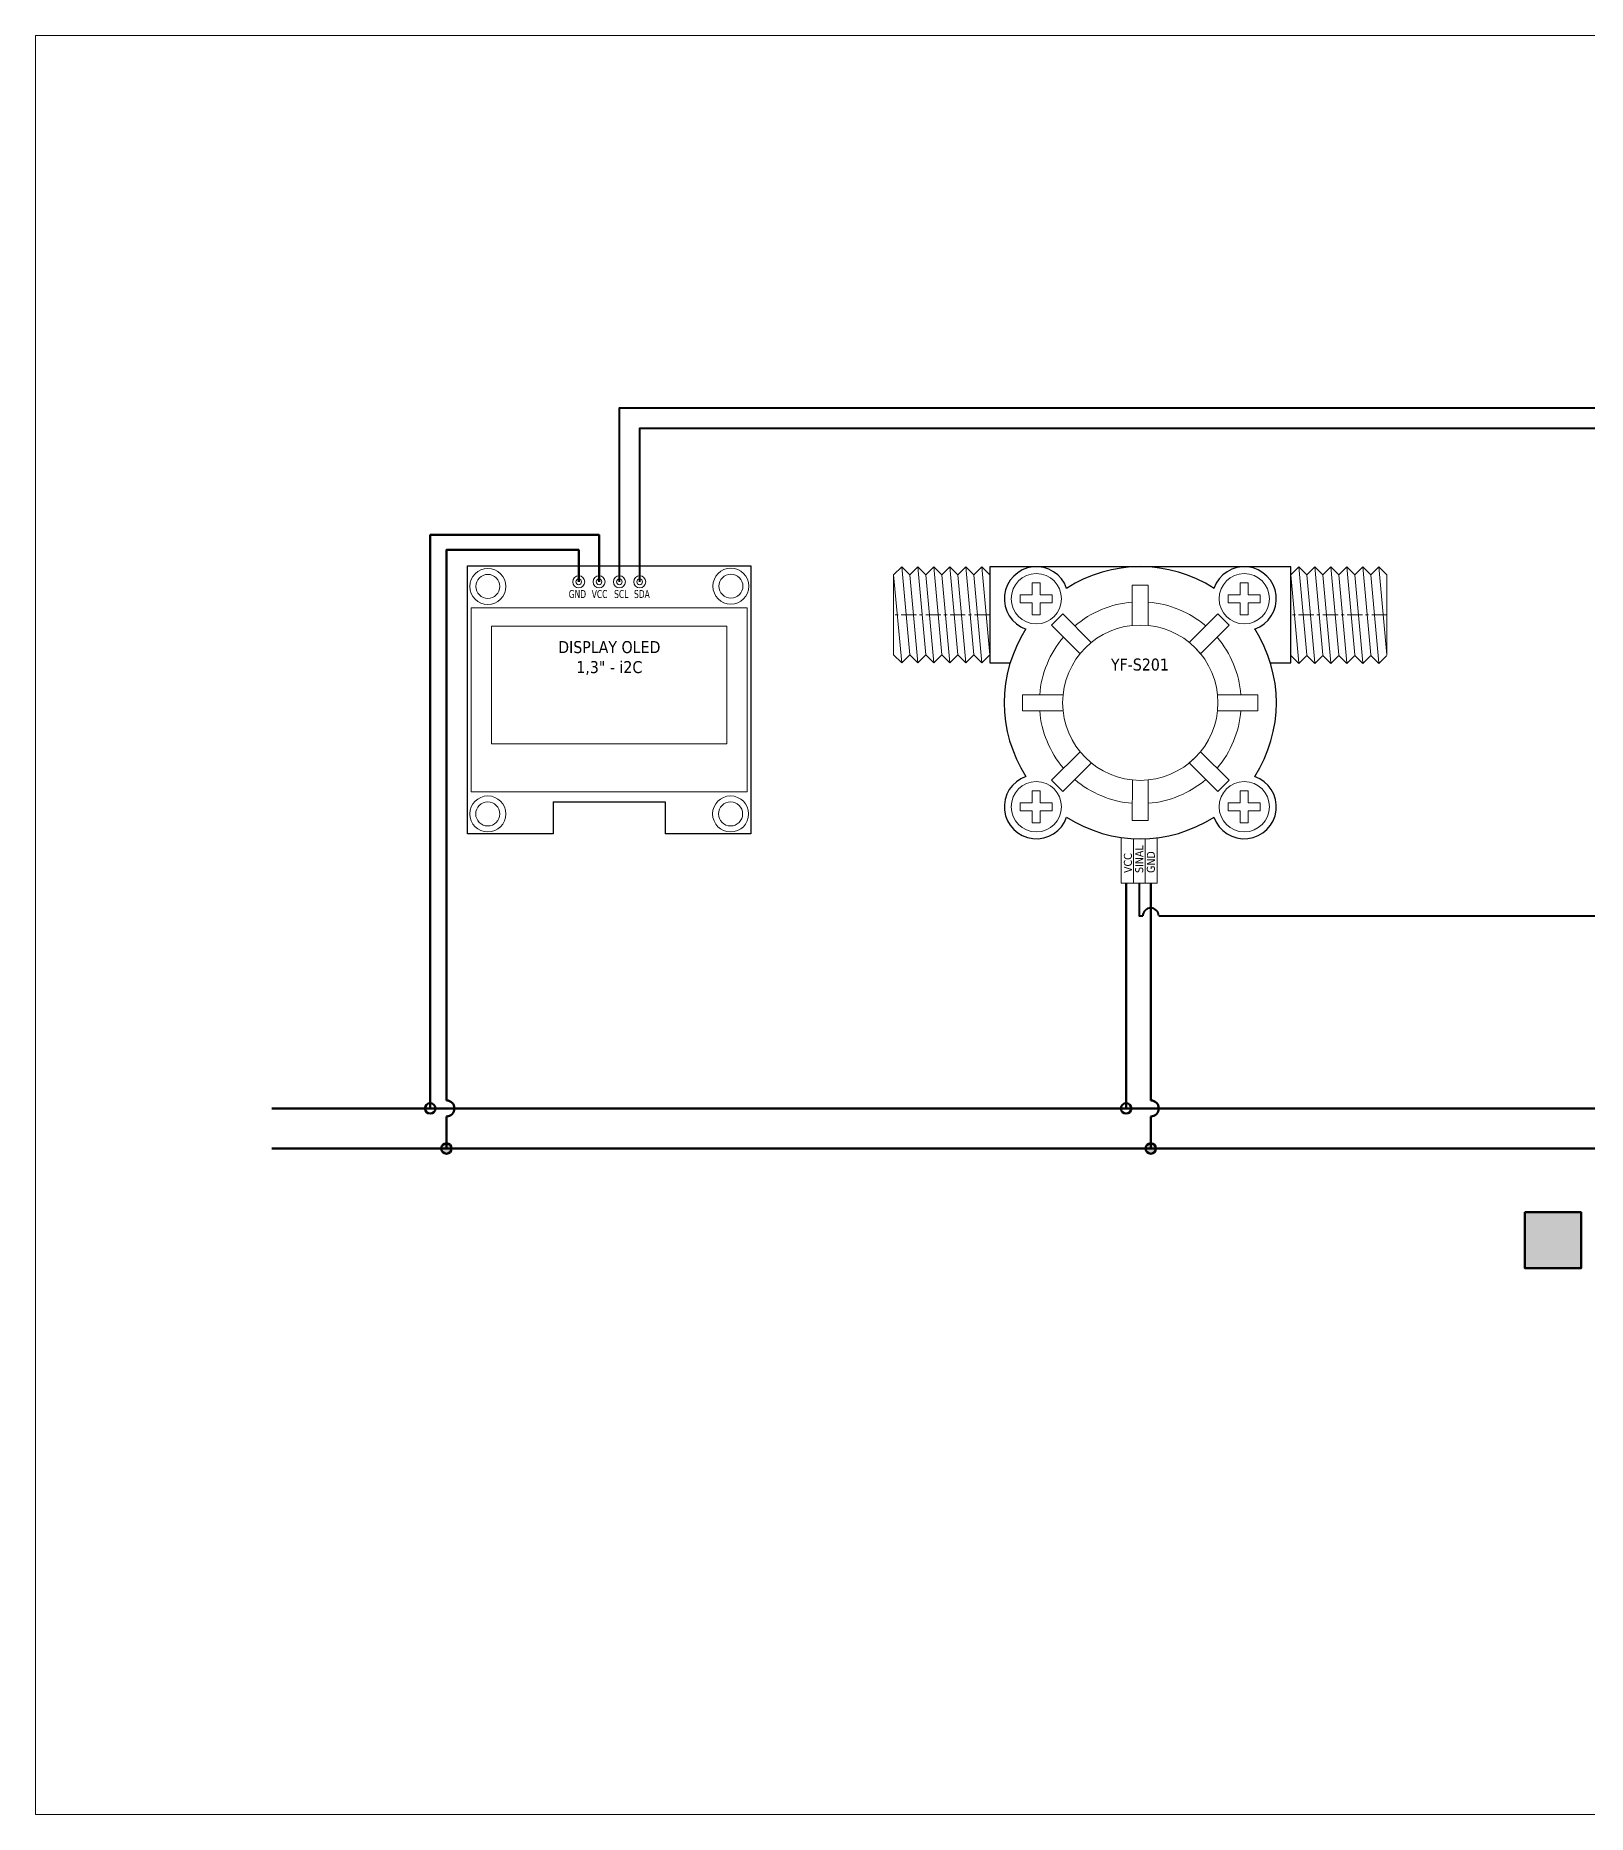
# Model space of a CAD drawing. Extents: x -201 to 3149, y -111 to 111.
# Drawn here: x 1692.5 to 1886.4, y -111 to 111.2 of the extents above; entities that cross this region are included whole.
import ezdxf

# ---------------------------------------------------------------- set-up
doc = ezdxf.new("R2010")
doc.units = 0
doc.linetypes.add('CENTER', pattern=[50.8, 31.75, -6.35, 6.35, -6.35])
doc.linetypes.add('CONTINU', pattern=[0])
doc.layers.get('0').update_dxf_attribs({"lineweight": 9})
doc.layers.add('2', color=7, linetype='CONTINU')
for name, color, linetype, lineweight in [('contorno', 7, 'CONTINU', 30), ('fase_5V', 1, 'Continuous', 40), ('GND', 3, 'Continuous', 40), ('SCL_OR_SDA', 253, 'CONTINU', 40), ('SINAL', 5, 'Continuous', 40)]:
    doc.layers.add(name, color=color, linetype=linetype, lineweight=lineweight)
doc.styles.add('times 2', font='tahoma.ttf')
pattern_1 = [(0, (-233.454, 7e-15), (0, 6.985), [5.08, -1.905]), (90, (-233.454, 7e-15), (-6.985, 4e-16), [5.08, -1.905])]

msp = doc.modelspace()

# ---------------------------------------------------------------- hatches: boundary and pattern name
at = {"layer": 'fase_5V', "lineweight": 50}
h = msp.add_hatch(dxfattribs=at)
h.set_pattern_fill('ANGLE', color=256)
h.set_pattern_definition([(0, (-320.386, 1e-14), (0, 6.985), [5.08, -1.905]), (90, (-320.386, 1e-14), (-6.985, 4e-16), [5.08, -1.905])])
h.paths.add_polyline_path([(1742.47, -22.83), (1741.16, -22.83, 1)])
h.paths.add_polyline_path([(1741.81, -22.18, 0.414214), (1741.16, -22.83), (1741.81, -22.83)])
h.paths.add_polyline_path([(1741.81, -22.18), (1741.81, -22.83), (1742.47, -22.83, 0.414214)])
h = msp.add_hatch(dxfattribs=at)
h.set_pattern_fill('ANGLE', color=256)
h.set_pattern_definition([(0, (0, 0), (0, 6.985), [5.08, -1.905]), (90, (0, 0), (-6.985, 4e-16), [5.08, -1.905])])
h.paths.add_polyline_path([(1741.81, -22.18), (1741.81, -22.83), (1742.47, -22.83, 0.414214)])
h.paths.add_polyline_path([(1741.81, -22.18, 0.414214), (1741.16, -22.83), (1741.81, -22.83)])
h.paths.add_polyline_path([(1742.47, -22.83), (1741.16, -22.83, 1)])
h.paths.add_polyline_path([(1829.4, -22.83), (1828.09, -22.83, 1)])
h.paths.add_polyline_path([(1828.75, -22.18), (1828.75, -22.83), (1829.4, -22.83, 0.414214)])
h.paths.add_polyline_path([(1828.75, -22.18, 0.414214), (1828.09, -22.83), (1828.75, -22.83)])
h.paths.add_polyline_path([(1994.98, -22.18, 0.414214), (1994.32, -22.83), (1994.98, -22.83)])
h.paths.add_polyline_path([(1994.98, -22.18), (1994.98, -22.83), (1995.63, -22.83, 0.414214)])
h.paths.add_polyline_path([(1995.63, -22.83), (1994.98, -22.83), (1994.32, -22.83, 1)])
h.paths.add_polyline_path([(1937.62, -22.18, 0.414214), (1936.97, -22.83), (1937.62, -22.83)])
h.paths.add_polyline_path([(1937.62, -22.18), (1937.62, -22.83), (1938.27, -22.83, 0.414214)])
h.paths.add_polyline_path([(1938.27, -22.83), (1936.97, -22.83, 1)])
h = msp.add_hatch(dxfattribs=at)
h.set_pattern_fill('ANGLE', color=256)
h.set_pattern_definition(pattern_1)
h.paths.add_polyline_path([(1829.4, -22.83), (1828.09, -22.83, 1)])
h.paths.add_polyline_path([(1828.75, -22.18, 0.414214), (1828.09, -22.83), (1828.75, -22.83)])
h.paths.add_polyline_path([(1828.75, -22.18), (1828.75, -22.83), (1829.4, -22.83, 0.414214)])
h = msp.add_hatch(dxfattribs=at)
h.set_pattern_fill('ANGLE', color=256)
h.set_pattern_definition(pattern_1)
h.paths.add_polyline_path([(1829.4, -22.83), (1828.09, -22.83, 1)])
h.paths.add_polyline_path([(1828.75, -22.18, 0.414214), (1828.09, -22.83), (1828.75, -22.83)])
h.paths.add_polyline_path([(1828.75, -22.18), (1828.75, -22.83), (1829.4, -22.83, 0.414214)])
at = {"layer": 'GND', "lineweight": 50}
h = msp.add_hatch(color=256, dxfattribs=at)
h.dxf.hatch_style = 1
h.paths.add_polyline_path([(1743.84, -27.19), (1743.84, -27.84), (1744.5, -27.84, 0.414214)])
h.paths.add_polyline_path([(1743.84, -27.19, 0.414214), (1743.19, -27.84), (1743.84, -27.84)])
h.paths.add_polyline_path([(1744.5, -27.84), (1743.19, -27.84, 1)])
h.paths.add_polyline_path([(1831.83, -27.19), (1831.83, -27.84), (1832.48, -27.84, 0.414214)])
h.paths.add_polyline_path([(1832.48, -27.84), (1831.83, -27.84), (1831.18, -27.84, 1)])
h.paths.add_polyline_path([(1831.83, -27.19, 0.414214), (1831.18, -27.84), (1831.83, -27.84)])
h.paths.add_polyline_path([(1940.16, -27.19, 0.414214), (1939.51, -27.84), (1940.16, -27.84)])
h.paths.add_polyline_path([(1940.16, -27.19), (1940.16, -27.84), (1940.81, -27.84, 0.414214)])
h.paths.add_polyline_path([(1940.81, -27.84), (1939.51, -27.84, 1)])
h.paths.add_polyline_path([(1997.55, -27.19), (1997.55, -27.84), (1998.2, -27.84, 0.414214)])
h.paths.add_polyline_path([(1997.55, -27.19, 0.414214), (1996.89, -27.84), (1997.55, -27.84)])
h.paths.add_polyline_path([(1998.2, -27.84), (1997.55, -27.84), (1996.89, -27.84, 1)])
h.paths.add_polyline_path([(2067.38, -27.19), (2067.38, -27.84), (2068.03, -27.84, 0.414214)])
h.paths.add_polyline_path([(2068.03, -27.84), (2066.73, -27.84, 1)])
h.paths.add_polyline_path([(2067.38, -27.19, 0.414214), (2066.73, -27.84), (2067.38, -27.84)])
h = msp.add_hatch(color=256, dxfattribs=at)
h.dxf.hatch_style = 1
h.paths.add_polyline_path([(1885.58, -35.8), (1878.58, -35.8), (1878.58, -42.8), (1885.58, -42.8)])

# ---------------------------------------------------------------- linework, layer by layer
for points in [[(1692.51, 111.22), (2123.16, 111.22), (2123.16, -111.05), (1692.51, -111.05)], [(1818.03, 42.85), (1817.53, 42.85), (1817.03, 42.85), (1817.03, 41.35), (1815.53, 41.35), (1815.53, 40.35), (1817.03, 40.35), (1817.03, 38.85), (1818.03, 38.85), (1818.03, 40.35), (1819.53, 40.35), (1819.53, 40.85), (1819.53, 41.35), (1818.03, 41.35)], [(1844.01, 42.85), (1843.51, 42.85), (1843.01, 42.85), (1843.01, 41.35), (1841.51, 41.35), (1841.51, 40.35), (1843.01, 40.35), (1843.01, 38.85), (1844.01, 38.85), (1844.01, 40.35), (1845.51, 40.35), (1845.51, 40.85), (1845.51, 41.35), (1844.01, 41.35)], [(1818.03, 16.86), (1817.53, 16.86), (1817.03, 16.86), (1817.03, 15.36), (1815.53, 15.36), (1815.53, 14.36), (1817.03, 14.36), (1817.03, 12.86), (1818.03, 12.86), (1818.03, 14.36), (1819.53, 14.36), (1819.53, 14.86), (1819.53, 15.36), (1818.03, 15.36)], [(1844.01, 16.86), (1843.51, 16.86), (1843.01, 16.86), (1843.01, 15.36), (1841.51, 15.36), (1841.51, 14.36), (1843.01, 14.36), (1843.01, 12.86), (1844.01, 12.86), (1844.01, 14.36), (1845.51, 14.36), (1845.51, 14.86), (1845.51, 15.36), (1844.01, 15.36)], [(1832.64, 11.22), (1832.64, 11.22)]]:
    msp.add_lwpolyline(points, close=True)
for points in [[(1801.71, 43.85), (1800.71, 44.85), (1799.71, 43.85)], [(1801.71, 33.85), (1800.71, 44.85)], [(1803.71, 43.85), (1802.71, 44.85), (1801.71, 43.85)], [(1803.71, 33.85), (1802.71, 44.85)], [(1805.71, 43.85), (1804.71, 44.85), (1803.71, 43.85)], [(1805.71, 33.85), (1804.71, 44.85)], [(1807.71, 43.85), (1806.71, 44.85), (1805.71, 43.85)], [(1807.71, 33.85), (1806.71, 44.85)], [(1809.71, 43.85), (1808.71, 44.85), (1807.71, 43.85)], [(1809.71, 33.85), (1808.71, 44.85)], [(1811.71, 43.85), (1810.71, 44.85), (1809.71, 43.85)], [(1811.71, 33.85), (1810.71, 44.85)], [(1851.33, 43.85), (1850.33, 44.85), (1849.33, 43.85)], [(1851.33, 33.85), (1850.33, 44.85)], [(1853.33, 43.85), (1852.33, 44.85), (1851.33, 43.85)], [(1853.33, 33.85), (1852.33, 44.85)], [(1855.33, 43.85), (1854.33, 44.85), (1853.33, 43.85)], [(1855.33, 33.85), (1854.33, 44.85)], [(1857.33, 43.85), (1856.33, 44.85), (1855.33, 43.85)], [(1857.33, 33.85), (1856.33, 44.85)], [(1859.33, 43.85), (1858.33, 44.85), (1857.33, 43.85)], [(1859.33, 33.85), (1858.33, 44.85)], [(1861.33, 43.85), (1860.33, 44.85), (1859.33, 43.85)], [(1861.33, 33.85), (1860.33, 44.85)], [(1799.71, 43.85), (1800.71, 32.85)], [(1799.71, 43.85), (1799.71, 33.85)], [(1801.71, 43.85), (1802.71, 32.85)], [(1803.71, 43.85), (1804.71, 32.85)], [(1805.71, 43.85), (1806.71, 32.85)], [(1807.71, 43.85), (1808.71, 32.85)], [(1809.71, 43.85), (1810.71, 32.85)], [(1849.33, 43.85), (1850.33, 32.85)], [(1851.33, 43.85), (1852.33, 32.85)], [(1853.33, 43.85), (1854.33, 32.85)], [(1855.33, 43.85), (1856.33, 32.85)], [(1857.33, 43.85), (1858.33, 32.85)], [(1859.33, 43.85), (1860.33, 32.85)], [(1861.33, 33.85), (1861.33, 43.85)], [(1746.92, 39.71), (1781.42, 39.71), (1781.42, 16.71), (1746.92, 16.71), (1746.92, 39.71)], [(1749.46, 37.42), (1778.88, 37.42), (1778.88, 22.72), (1749.46, 22.72), (1749.46, 37.42)], [(1799.71, 33.85), (1800.71, 32.85), (1801.71, 33.85)], [(1801.71, 33.85), (1802.71, 32.85), (1803.71, 33.85)], [(1803.71, 33.85), (1804.71, 32.85), (1805.71, 33.85)], [(1805.71, 33.85), (1806.71, 32.85), (1807.71, 33.85)], [(1807.71, 33.85), (1808.71, 32.85), (1809.71, 33.85)], [(1809.71, 33.85), (1810.71, 32.85), (1811.71, 33.85)], [(1849.33, 33.76), (1850.33, 32.76), (1851.33, 33.76)], [(1851.33, 33.76), (1852.33, 32.76), (1853.33, 33.76)], [(1853.33, 33.76), (1854.33, 32.76), (1855.33, 33.76)], [(1855.33, 33.76), (1856.33, 32.76), (1857.33, 33.76)], [(1857.33, 33.76), (1858.33, 32.76), (1859.33, 33.76)], [(1859.33, 33.76), (1860.33, 32.76), (1861.33, 33.76)], [(1832.64, 10.99), (1832.64, 5.3), (1828.14, 5.3), (1828.14, 11.02)], [(1829.67, 10.88), (1829.67, 5.3)], [(1831.11, 10.87), (1831.11, 5.3)]]:
    msp.add_lwpolyline(points)
at = {"transparency": 33554559}
for points in [[(1830.52, 37.55), (1831.51, 37.5), (1831.52, 42.55), (1829.52, 42.55), (1829.52, 37.5)], [(1823.66, 34.71), (1824.4, 35.38), (1820.84, 38.95), (1819.42, 37.54), (1822.99, 33.97)], [(1837.38, 34.71), (1838.04, 33.97), (1841.62, 37.54), (1840.2, 38.95), (1836.63, 35.38)], [(1820.82, 27.86), (1820.88, 28.85), (1815.82, 28.86), (1815.82, 26.86), (1820.88, 26.86)], [(1840.22, 27.86), (1840.16, 26.86), (1845.22, 26.86), (1845.22, 28.86), (1840.16, 28.86)], [(1823.66, 21), (1823, 21.74), (1819.42, 18.17), (1820.84, 16.76), (1824.41, 20.33)], [(1837.38, 21), (1836.64, 20.33), (1840.2, 16.76), (1841.62, 18.17), (1838.05, 21.74)], [(1830.52, 18.16), (1829.53, 18.21), (1829.52, 13.16), (1831.52, 13.16), (1831.52, 18.21)]]:
    msp.add_lwpolyline(points, dxfattribs=at)
at = {"linetype": 'CENTER', "ltscale": 0.06}
for points in [[(1811.71, 38.85), (1799.71, 38.85)], [(1861.33, 38.85), (1849.33, 38.85)]]:
    msp.add_lwpolyline(points, dxfattribs=at)
for centre, radius in [((1749.01, 42.39), 2.25), ((1779.38, 42.42), 2.25), ((1749.01, 42.39), 1.5), ((1760.36, 42.96), 0.75), ((1760.36, 42.96), 0.355), ((1762.9, 42.96), 0.75), ((1762.9, 42.96), 0.355), ((1765.44, 42.96), 0.75), ((1765.44, 42.96), 0.355), ((1767.98, 42.96), 0.75), ((1767.98, 42.96), 0.355), ((1779.38, 42.42), 1.5), ((1830.52, 27.86), 9.7), ((1749, 13.96), 2.25), ((1779.34, 13.96), 2.25), ((1749, 13.96), 1.5), ((1779.34, 13.96), 1.5)]:
    msp.add_circle(centre, radius)
at = {"transparency": 33554610}
for centre in [(1817.53, 40.85), (1843.51, 40.85), (1817.53, 14.86), (1843.51, 14.86)]:
    msp.add_circle(centre, 3.14, dxfattribs=at)
at = {"transparency": 33554495}
for start, end in [(94.5468, 130.4631), (49.5468, 85.4631), (139.5468, 175.4631), (4.5468, 40.4631), (184.5468, 220.4631), (319.5468, 355.4631), (229.5468, 265.4631), (274.5468, 310.4631)]:
    msp.add_arc((1830.52, 27.86), 12.61, start, end, dxfattribs=at)
at = {"layer": 'contorno'}
for points in [[(1746.47, 44.96), (1781.87, 44.96), (1781.87, 11.46), (1771.17, 11.46)], [(1757.17, 11.46), (1746.47, 11.46), (1746.47, 44.96)], [(1811.71, 44.85), (1811.71, 32.85), (1814.27, 32.85)], [(1846.77, 32.85), (1849.33, 32.85), (1849.33, 44.85), (1811.71, 44.85)], [(1757.17, 15.46), (1771.17, 15.46), (1771.17, 11.46)], [(1757.17, 15.46), (1757.17, 11.46)]]:
    msp.add_lwpolyline(points, dxfattribs=at)
for centre, radius, start, end in [((1817.53, 40.85), 4, 18.8975, 251.1025), ((1830.52, 27.86), 17, 57.1983, 122.8017), ((1843.51, 40.85), 4, 288.8975, 161.1025), ((1830.52, 27.86), 17, 147.1983, 212.8017), ((1830.52, 27.86), 17, 327.1983, 32.8017), ((1817.53, 14.86), 4, 108.8975, 341.1025), ((1843.51, 14.86), 4, 198.8975, 71.1025), ((1830.52, 27.86), 17, 237.1983, 302.8017)]:
    msp.add_arc(centre, radius, start, end, dxfattribs=at)
at = {"layer": 'fase_5V', "lineweight": 50}
for points in [[(1762.9, 42.96), (1762.9, 48.83), (1741.81, 48.83), (1741.81, -22.83)], [(1828.75, 5.3), (1828.75, -22.83)], [(1722.02, -22.83), (2105.3, -22.83)]]:
    msp.add_lwpolyline(points, dxfattribs=at)
for centre in [(1741.81, -22.83), (1828.75, -22.83)]:
    msp.add_circle(centre, 0.652, dxfattribs=at)
at = {"layer": 'GND', "lineweight": 50}
for points in [[(1760.36, 42.96), (1760.36, 46.94), (1743.84, 46.94), (1743.84, -21.83)], [(1831.83, 5.3), (1831.83, -21.83)], [(1743.84, -23.83), (1743.84, -27.84)], [(1831.83, -23.83), (1831.83, -27.84)], [(1722.02, -27.84), (2105.3, -27.84)], [(1878.58, -35.8), (1885.58, -35.8), (1885.58, -42.8), (1878.58, -42.8), (1878.58, -35.8)]]:
    msp.add_lwpolyline(points, dxfattribs=at)
for centre in [(1743.84, -27.84), (1831.83, -27.84)]:
    msp.add_circle(centre, 0.652, dxfattribs=at)
for centre in [(1743.84, -22.83), (1831.83, -22.83)]:
    msp.add_arc(centre, 1, 270, 90, dxfattribs=at)
at = {"layer": 'SCL_OR_SDA'}
for points in [[(1765.44, 42.96), (1765.44, 64.69), (1917.9, 64.69), (1917.9, 50.83)], [(1767.98, 42.96), (1767.98, 62.16), (1916.9, 62.16)]]:
    msp.add_lwpolyline(points, dxfattribs=at)
at = {"layer": 'SINAL'}
for points in [[(1883.31, 1.21), (1889.78, 1.21), (1889.78, 57.25), (1916.9, 57.25)], [(1830.39, 5.3), (1830.39, 1.21), (1830.83, 1.21)], [(1832.83, 1.21), (1883.31, 1.21)]]:
    msp.add_lwpolyline(points, dxfattribs=at)
msp.add_arc((1831.83, 1.21), 1, 0, 180, dxfattribs=at)

# ---------------------------------------------------------------- texts
at = {"char_height": 1.5, "attachment_point": 1, "style": 'times 2'}
for s, width, heights, insert in [('\\pxqc;DISPLAY OLED 1,3" - i2C', 14.3271, [5.98], (1757.02, 35.56)), ('YF-S201', 3.6996, [0], (1826.85, 33.38))]:
    msp.add_mtext_dynamic_manual_height_columns(s, width=width, gutter_width=5, heights=heights, dxfattribs=dict(at, insert=insert))
at = {"layer": '2', "style": 'times 2', "width": 0.8}
for s, p in [('GND', (1759.12, 40.94)), ('VCC', (1761.99, 40.94)), ('SCL', (1764.79, 40.94)), ('SDA', (1767.27, 40.94))]:
    msp.add_text(s, height=1, dxfattribs=at).set_placement(p)
at = {"layer": '2', "style": 'times 2'}
for s, p in [('VCC', (1829.47, 6.59)), ('SINAL', (1830.88, 6.59)), ('GND', (1832.34, 6.59))]:
    msp.add_text(s, height=1, rotation=90, dxfattribs=at).set_placement(p)

doc.saveas('drawing.dxf')
